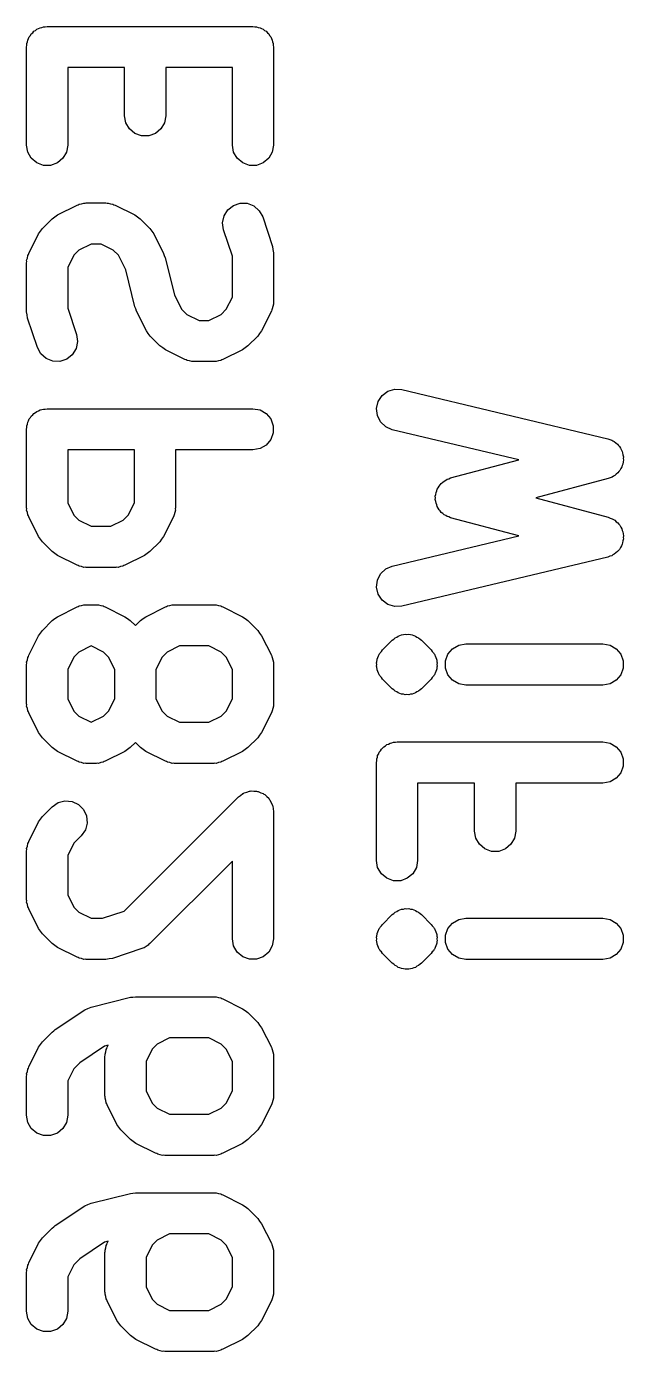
# Model space of a CAD drawing. Extents: x 91.3 to 189.8, y -113.5 to -60.4.
# Drawn here: x 98.69 to 101.59, y -92.26 to -85.82 of the extents above; entities that cross this region are included whole.
import ezdxf

# ---------------------------------------------------------------- set-up
doc = ezdxf.new("R2010")
doc.units = 0
doc.header["$MEASUREMENT"] = 0
doc.layers.add('BLACK', color=7, linetype='CONTINUOUS')

msp = doc.modelspace()

# ---------------------------------------------------------------- linework, layer by layer
at = {"layer": 'Black'}
for p, q in [((98.6984, -85.8906), (98.7028, -85.883)), ((98.7028, -85.883), (98.7058, -85.8748)), ((98.7058, -85.8748), (98.7114, -85.8681)), ((98.7114, -85.8681), (98.7158, -85.8605)), ((98.7158, -85.8605), (98.7225, -85.8549)), ((98.7225, -85.8549), (98.7281, -85.8482)), ((98.7281, -85.8482), (98.7357, -85.8438)), ((98.7357, -85.8438), (98.7424, -85.8382)), ((98.7424, -85.8382), (98.7506, -85.8352)), ((98.7506, -85.8352), (98.7582, -85.8308)), ((98.7582, -85.8308), (98.7668, -85.8293)), ((98.7668, -85.8293), (98.775, -85.8263)), ((98.775, -85.8263), (98.7838, -85.8263)), ((98.7838, -85.8263), (98.7924, -85.8248)), ((98.7924, -85.8248), (99.7924, -85.8248)), ((99.7924, -85.8248), (99.801, -85.8263)), ((99.801, -85.8263), (99.8097, -85.8263)), ((99.8097, -85.8263), (99.818, -85.8293)), ((99.818, -85.8293), (99.8266, -85.8308)), ((99.8266, -85.8308), (99.8342, -85.8352)), ((99.8342, -85.8352), (99.8424, -85.8382)), ((99.8424, -85.8382), (99.8491, -85.8438)), ((99.8491, -85.8438), (99.8567, -85.8482)), ((99.8567, -85.8482), (99.8623, -85.8549)), ((99.8623, -85.8549), (99.869, -85.8605)), ((99.869, -85.8605), (99.8734, -85.8681)), ((99.8734, -85.8681), (99.879, -85.8748)), ((99.879, -85.8748), (99.882, -85.883)), ((99.882, -85.883), (99.8863, -85.8906)), ((98.6924, -85.9248), (98.6939, -85.9161)), ((98.6924, -86.401), (98.6924, -85.9248)), ((98.6939, -85.9074), (98.6969, -85.8992)), ((98.6939, -85.9161), (98.6939, -85.9074)), ((98.6969, -85.8992), (98.6984, -85.8906)), ((99.8863, -85.8906), (99.8879, -85.8992)), ((99.8879, -85.8992), (99.8909, -85.9074)), ((99.8909, -85.9074), (99.8909, -85.9161)), ((99.8909, -85.9161), (99.8924, -85.9248)), ((99.8924, -85.9248), (99.8924, -86.401)), ((99.1686, -86.0248), (98.8924, -86.0248)), ((98.8924, -86.0248), (98.8924, -86.401)), ((99.1686, -86.2581), (99.1686, -86.0248)), ((99.6924, -86.0248), (99.3686, -86.0248)), ((99.3686, -86.0248), (99.3686, -86.2581)), ((99.6924, -86.401), (99.6924, -86.0248)), ((99.1746, -86.2923), (99.1686, -86.2581)), ((99.3686, -86.2581), (99.3625, -86.2923)), ((99.192, -86.3224), (99.1746, -86.2923)), ((99.2186, -86.3447), (99.192, -86.3224)), ((99.3452, -86.3224), (99.3186, -86.3447)), ((99.3625, -86.2923), (99.3452, -86.3224)), ((99.2512, -86.3566), (99.2186, -86.3447)), ((99.2859, -86.3566), (99.2512, -86.3566)), ((99.3186, -86.3447), (99.2859, -86.3566)), ((98.6984, -86.4352), (98.6924, -86.401)), ((98.7158, -86.4652), (98.6984, -86.4352)), ((98.8863, -86.4352), (98.869, -86.4652)), ((98.8924, -86.401), (98.8863, -86.4352)), ((99.6984, -86.4352), (99.6924, -86.401)), ((99.7158, -86.4652), (99.6984, -86.4352)), ((99.8863, -86.4352), (99.869, -86.4652)), ((99.8924, -86.401), (99.8863, -86.4352)), ((98.7424, -86.4876), (98.7158, -86.4652)), ((98.775, -86.4994), (98.7424, -86.4876)), ((98.8097, -86.4994), (98.775, -86.4994)), ((98.8424, -86.4876), (98.8097, -86.4994)), ((98.869, -86.4652), (98.8424, -86.4876)), ((99.7424, -86.4876), (99.7158, -86.4652)), ((99.775, -86.4994), (99.7424, -86.4876)), ((99.8097, -86.4994), (99.775, -86.4994)), ((99.8424, -86.4876), (99.8097, -86.4994)), ((99.869, -86.4652), (99.8424, -86.4876)), ((98.8429, -86.7401), (98.9381, -86.6925)), ((98.9381, -86.6925), (98.9437, -86.6908)), ((98.9437, -86.6908), (98.9487, -86.6879)), ((98.9487, -86.6879), (98.9602, -86.6859)), ((98.9602, -86.6859), (98.9714, -86.6826)), ((98.9714, -86.6826), (98.9772, -86.6829)), ((98.9772, -86.6829), (98.9829, -86.6819)), ((98.9829, -86.6819), (99.0781, -86.6819)), ((99.0781, -86.6819), (99.0838, -86.6829)), ((99.0838, -86.6829), (99.0895, -86.6826)), ((99.0895, -86.6826), (99.1008, -86.6859)), ((99.1008, -86.6859), (99.1123, -86.6879)), ((99.1123, -86.6879), (99.1173, -86.6908)), ((99.1173, -86.6908), (99.1228, -86.6925)), ((99.1228, -86.6925), (99.2181, -86.7401)), ((99.6518, -86.7451), (99.6699, -86.7156)), ((99.6699, -86.7156), (99.6971, -86.694)), ((99.6971, -86.694), (99.7301, -86.683)), ((99.7301, -86.683), (99.7648, -86.6839)), ((99.7648, -86.6839), (99.7971, -86.6967)), ((99.7971, -86.6967), (99.8231, -86.7197)), ((99.8231, -86.7197), (99.8396, -86.7503)), ((98.7693, -86.8064), (98.8169, -86.7588)), ((98.8169, -86.7588), (98.83, -86.7496)), ((98.83, -86.7496), (98.8429, -86.7401)), ((99.2181, -86.7401), (99.2309, -86.7496)), ((99.2309, -86.7496), (99.244, -86.7588)), ((99.244, -86.7588), (99.2917, -86.8064)), ((99.6448, -86.7792), (99.6518, -86.7451)), ((99.6499, -86.8135), (99.6448, -86.7792)), ((99.8396, -86.7503), (99.8872, -86.8931)), ((98.7029, -86.9277), (98.7506, -86.8324)), ((98.7506, -86.8324), (98.7601, -86.8196)), ((98.7601, -86.8196), (98.7693, -86.8064)), ((99.2917, -86.8064), (99.3008, -86.8195)), ((99.3008, -86.8195), (99.3104, -86.8324)), ((99.3104, -86.8324), (99.358, -86.9277)), ((99.6924, -86.941), (99.6499, -86.8135)), ((98.9469, -86.9117), (98.9222, -86.9364)), ((99.0065, -86.8819), (98.9469, -86.9117)), ((99.0545, -86.8819), (99.0065, -86.8819)), ((99.1141, -86.9117), (99.0545, -86.8819)), ((99.1388, -86.9364), (99.1141, -86.9117)), ((99.8872, -86.8931), (99.8896, -86.909)), ((99.8896, -86.909), (99.8924, -86.9248)), ((98.6924, -86.9724), (98.6934, -86.9667)), ((98.6924, -87.2105), (98.6924, -86.9724)), ((98.693, -86.9609), (98.6964, -86.9497)), ((98.6934, -86.9667), (98.693, -86.9609)), ((98.6964, -86.9497), (98.6984, -86.9382)), ((98.6984, -86.9382), (98.7013, -86.9332)), ((98.7013, -86.9332), (98.7029, -86.9277)), ((98.9222, -86.9364), (98.8924, -86.996)), ((99.1742, -87.0073), (99.1388, -86.9364)), ((99.358, -86.9277), (99.3611, -86.9381)), ((99.3611, -86.9381), (99.3656, -86.9481)), ((99.3656, -86.9481), (99.4105, -87.128)), ((99.6924, -87.1393), (99.6924, -86.941)), ((99.8924, -86.9248), (99.8924, -87.1629)), ((98.8924, -86.996), (98.8924, -87.1942)), ((99.2192, -87.1871), (99.1742, -87.0073)), ((99.4105, -87.128), (99.446, -87.1989)), ((99.6626, -87.1989), (99.6924, -87.1393)), ((99.8924, -87.1629), (99.8914, -87.1685)), ((99.8914, -87.1685), (99.8917, -87.1743)), ((98.6952, -87.2262), (98.6924, -87.2105)), ((98.6975, -87.2421), (98.6952, -87.2262)), ((98.8924, -87.1942), (98.9349, -87.3217)), ((99.2236, -87.1971), (99.2192, -87.1871)), ((99.2267, -87.2076), (99.2236, -87.1971)), ((99.2744, -87.3028), (99.2267, -87.2076)), ((99.446, -87.1989), (99.4707, -87.2235)), ((99.4707, -87.2235), (99.5303, -87.2533)), ((99.5783, -87.2533), (99.6379, -87.2235)), ((99.6379, -87.2235), (99.6626, -87.1989)), ((99.8818, -87.2076), (99.8342, -87.3028)), ((99.8835, -87.2021), (99.8818, -87.2076)), ((99.8863, -87.1971), (99.8835, -87.2021)), ((99.8884, -87.1855), (99.8863, -87.1971)), ((99.8917, -87.1743), (99.8884, -87.1855)), ((98.7451, -87.385), (98.6975, -87.2421)), ((99.5303, -87.2533), (99.5783, -87.2533)), ((98.94, -87.3561), (98.933, -87.3901)), ((98.9349, -87.3217), (98.94, -87.3561)), ((99.2839, -87.3157), (99.2744, -87.3028)), ((99.2931, -87.3288), (99.2839, -87.3157)), ((99.3407, -87.3764), (99.2931, -87.3288)), ((99.8155, -87.3288), (99.7679, -87.3764)), ((99.8247, -87.3157), (99.8155, -87.3288)), ((99.8342, -87.3028), (99.8247, -87.3157)), ((98.7617, -87.4155), (98.7451, -87.385)), ((98.7877, -87.4385), (98.7617, -87.4155)), ((98.9148, -87.4197), (98.8876, -87.4413)), ((98.933, -87.3901), (98.9148, -87.4197)), ((99.3538, -87.3856), (99.3407, -87.3764)), ((99.3667, -87.3952), (99.3538, -87.3856)), ((99.4619, -87.4428), (99.3667, -87.3952)), ((99.7419, -87.3952), (99.6466, -87.4428)), ((99.7547, -87.3856), (99.7419, -87.3952)), ((99.7679, -87.3764), (99.7547, -87.3856)), ((98.82, -87.4513), (98.7877, -87.4385)), ((98.8547, -87.4523), (98.82, -87.4513)), ((98.8876, -87.4413), (98.8547, -87.4523)), ((99.4675, -87.4444), (99.4619, -87.4428)), ((99.4725, -87.4473), (99.4675, -87.4444)), ((99.484, -87.4493), (99.4725, -87.4473)), ((99.4952, -87.4527), (99.484, -87.4493)), ((99.501, -87.4523), (99.4952, -87.4527)), ((99.5067, -87.4533), (99.501, -87.4523)), ((99.6019, -87.4533), (99.5067, -87.4533)), ((99.6076, -87.4523), (99.6019, -87.4533)), ((99.6133, -87.4527), (99.6076, -87.4523)), ((99.6246, -87.4493), (99.6133, -87.4527)), ((99.6361, -87.4473), (99.6246, -87.4493)), ((99.6411, -87.4444), (99.6361, -87.4473)), ((99.6466, -87.4428), (99.6411, -87.4444)), ((100.401, -87.647), (100.42, -87.618)), ((100.42, -87.618), (100.448, -87.5973)), ((100.448, -87.5973), (100.481, -87.5873)), ((100.481, -87.5873), (100.516, -87.5894)), ((100.516, -87.5894), (101.516, -87.8275)), ((98.7582, -87.6879), (98.7668, -87.6864)), ((98.7668, -87.6864), (98.775, -87.6834)), ((98.775, -87.6834), (98.7838, -87.6834)), ((98.7838, -87.6834), (98.7924, -87.6819)), ((98.7924, -87.6819), (99.7924, -87.6819)), ((99.7924, -87.6819), (99.8266, -87.6879)), ((100.393, -87.6807), (100.401, -87.647)), ((100.397, -87.7152), (100.393, -87.6807)), ((98.6969, -87.7563), (98.6984, -87.7477)), ((98.6984, -87.7477), (98.7028, -87.7401)), ((98.7028, -87.7401), (98.7058, -87.7319)), ((98.7058, -87.7319), (98.7114, -87.7252)), ((98.7114, -87.7252), (98.7158, -87.7176)), ((98.7158, -87.7176), (98.7225, -87.712)), ((98.7225, -87.712), (98.7281, -87.7053)), ((98.7281, -87.7053), (98.7357, -87.7009)), ((98.7357, -87.7009), (98.7424, -87.6953)), ((98.7424, -87.6953), (98.7506, -87.6923)), ((98.7506, -87.6923), (98.7582, -87.6879)), ((99.8266, -87.6879), (99.8567, -87.7053)), ((99.8567, -87.7053), (99.879, -87.7319)), ((99.879, -87.7319), (99.8909, -87.7645)), ((100.412, -87.7463), (100.397, -87.7152)), ((100.437, -87.7702), (100.412, -87.7463)), ((98.6924, -87.7819), (98.6939, -87.7733)), ((98.6924, -88.1629), (98.6924, -87.7819)), ((98.6939, -87.7645), (98.6969, -87.7563)), ((98.6939, -87.7733), (98.6939, -87.7645)), ((99.8909, -87.7993), (99.879, -87.8319)), ((99.8909, -87.7645), (99.8909, -87.7993)), ((100.469, -87.7839), (100.437, -87.7702)), ((101.084, -87.9303), (100.469, -87.7839)), ((99.8266, -87.8759), (99.7924, -87.8819)), ((99.8567, -87.8585), (99.8266, -87.8759)), ((99.879, -87.8319), (99.8567, -87.8585)), ((101.516, -87.8275), (101.525, -87.8315)), ((101.525, -87.8315), (101.535, -87.8342)), ((101.535, -87.8342), (101.541, -87.8384)), ((101.541, -87.8384), (101.547, -87.8413)), ((101.547, -87.8413), (101.555, -87.8483)), ((101.555, -87.8483), (101.563, -87.8541)), ((101.563, -87.8541), (101.567, -87.8601)), ((101.567, -87.8601), (101.573, -87.8651)), ((101.573, -87.8651), (101.577, -87.8742)), ((101.577, -87.8742), (101.583, -87.8826)), ((98.8924, -87.8819), (98.8924, -88.1393)), ((99.2162, -87.8819), (98.8924, -87.8819)), ((99.2162, -88.1393), (99.2162, -87.8819)), ((99.7924, -87.8819), (99.4162, -87.8819)), ((99.4162, -87.8819), (99.4162, -88.1629)), ((100.752, -88.0186), (101.084, -87.9303)), ((101.583, -87.8826), (101.585, -87.8897)), ((101.585, -87.8897), (101.588, -87.8962)), ((101.588, -87.8962), (101.589, -87.9063)), ((101.589, -87.9063), (101.592, -87.9162)), ((101.59, -87.9406), (101.589, -87.9508)), ((101.592, -87.9307), (101.59, -87.9406)), ((101.592, -87.9162), (101.591, -87.9234)), ((101.591, -87.9234), (101.592, -87.9307)), ((101.55, -88.0067), (101.543, -88.0098)), ((101.557, -87.9995), (101.55, -88.0067)), ((101.565, -87.9935), (101.557, -87.9995)), ((101.569, -87.9874), (101.565, -87.9935)), ((101.574, -87.9822), (101.569, -87.9874)), ((101.579, -87.973), (101.574, -87.9822)), ((101.584, -87.9645), (101.579, -87.973)), ((101.586, -87.9574), (101.584, -87.9645)), ((101.589, -87.9508), (101.586, -87.9574)), ((100.685, -88.0814), (100.687, -88.0731)), ((100.687, -88.0731), (100.692, -88.0658)), ((100.692, -88.0658), (100.696, -88.0578)), ((100.696, -88.0578), (100.702, -88.0517)), ((100.702, -88.0517), (100.707, -88.0446)), ((100.707, -88.0446), (100.715, -88.0395)), ((100.715, -88.0395), (100.721, -88.0333)), ((100.721, -88.0333), (100.729, -88.0296)), ((100.729, -88.0296), (100.736, -88.0247)), ((100.736, -88.0247), (100.744, -88.0224)), ((100.744, -88.0224), (100.752, -88.0186)), ((101.518, -88.0214), (101.166, -88.1152)), ((101.527, -88.0171), (101.518, -88.0214)), ((101.537, -88.0142), (101.527, -88.0171)), ((101.543, -88.0098), (101.537, -88.0142)), ((100.678, -88.1066), (100.681, -88.0981)), ((100.679, -88.1152), (100.678, -88.1066)), ((100.678, -88.1238), (100.679, -88.1152)), ((100.681, -88.1324), (100.678, -88.1238)), ((100.681, -88.0981), (100.682, -88.0892)), ((100.682, -88.1412), (100.681, -88.1324)), ((100.682, -88.0892), (100.685, -88.0814)), ((101.166, -88.1152), (101.518, -88.2091)), ((98.6934, -88.1685), (98.6924, -88.1629)), ((98.693, -88.1743), (98.6934, -88.1685)), ((98.6964, -88.1855), (98.693, -88.1743)), ((98.6984, -88.1971), (98.6964, -88.1855)), ((98.7013, -88.2021), (98.6984, -88.1971)), ((98.8924, -88.1393), (98.9222, -88.1989)), ((98.9222, -88.1989), (98.9469, -88.2235)), ((99.1617, -88.2235), (99.1864, -88.1989)), ((99.1864, -88.1989), (99.2162, -88.1393)), ((99.4102, -88.1971), (99.4073, -88.2021)), ((99.4122, -88.1855), (99.4102, -88.1971)), ((99.4155, -88.1743), (99.4122, -88.1855)), ((99.4162, -88.1629), (99.4152, -88.1685)), ((99.4152, -88.1685), (99.4155, -88.1743)), ((100.685, -88.1491), (100.682, -88.1412)), ((100.687, -88.1574), (100.685, -88.1491)), ((100.692, -88.1647), (100.687, -88.1574)), ((100.696, -88.1727), (100.692, -88.1647)), ((100.702, -88.1788), (100.696, -88.1727)), ((100.707, -88.1859), (100.702, -88.1788)), ((100.715, -88.191), (100.707, -88.1859)), ((100.721, -88.1972), (100.715, -88.191)), ((100.729, -88.2009), (100.721, -88.1972)), ((100.736, -88.2058), (100.729, -88.2009)), ((98.7029, -88.2076), (98.7013, -88.2021)), ((98.7506, -88.3028), (98.7029, -88.2076)), ((98.9469, -88.2235), (99.0065, -88.2533)), ((99.0065, -88.2533), (99.1021, -88.2533)), ((99.1021, -88.2533), (99.1617, -88.2235)), ((99.4056, -88.2076), (99.358, -88.3028)), ((99.4073, -88.2021), (99.4056, -88.2076)), ((100.744, -88.2081), (100.736, -88.2058)), ((100.752, -88.2119), (100.744, -88.2081)), ((101.084, -88.3002), (100.752, -88.2119)), ((101.518, -88.2091), (101.527, -88.2134)), ((101.527, -88.2134), (101.537, -88.2163)), ((101.537, -88.2163), (101.543, -88.2207)), ((101.543, -88.2207), (101.55, -88.2237)), ((101.55, -88.2237), (101.557, -88.2309)), ((101.557, -88.2309), (101.565, -88.237)), ((101.565, -88.237), (101.569, -88.2431)), ((101.569, -88.2431), (101.574, -88.2483)), ((101.574, -88.2483), (101.579, -88.2575)), ((101.579, -88.2575), (101.584, -88.266)), ((101.584, -88.266), (101.586, -88.2731)), ((98.7601, -88.3157), (98.7506, -88.3028)), ((98.7693, -88.3288), (98.7601, -88.3157)), ((98.8169, -88.3764), (98.7693, -88.3288)), ((99.3393, -88.3288), (99.2917, -88.3764)), ((99.3485, -88.3157), (99.3393, -88.3288)), ((99.358, -88.3028), (99.3485, -88.3157)), ((100.469, -88.4465), (101.084, -88.3002)), ((101.586, -88.2731), (101.589, -88.2797)), ((101.589, -88.3242), (101.588, -88.3343)), ((101.589, -88.2797), (101.59, -88.2899)), ((101.592, -88.3143), (101.589, -88.3242)), ((101.59, -88.2899), (101.592, -88.2998)), ((101.592, -88.2998), (101.591, -88.307)), ((101.591, -88.307), (101.592, -88.3143)), ((98.83, -88.3856), (98.8169, -88.3764)), ((98.8429, -88.3952), (98.83, -88.3856)), ((99.2785, -88.3856), (99.2657, -88.3952)), ((99.2917, -88.3764), (99.2785, -88.3856)), ((101.541, -88.3921), (101.535, -88.3963)), ((101.547, -88.3892), (101.541, -88.3921)), ((101.555, -88.3822), (101.547, -88.3892)), ((101.563, -88.3763), (101.555, -88.3822)), ((101.567, -88.3704), (101.563, -88.3763)), ((101.573, -88.3653), (101.567, -88.3704)), ((101.577, -88.3562), (101.573, -88.3653)), ((101.583, -88.3479), (101.577, -88.3562)), ((101.585, -88.3408), (101.583, -88.3479)), ((101.588, -88.3343), (101.585, -88.3408)), ((98.9381, -88.4428), (98.8429, -88.3952)), ((98.9437, -88.4444), (98.9381, -88.4428)), ((98.9487, -88.4473), (98.9437, -88.4444)), ((98.9602, -88.4493), (98.9487, -88.4473)), ((98.9714, -88.4527), (98.9602, -88.4493)), ((98.9772, -88.4523), (98.9714, -88.4527)), ((98.9829, -88.4533), (98.9772, -88.4523)), ((99.1257, -88.4533), (98.9829, -88.4533)), ((99.1314, -88.4523), (99.1257, -88.4533)), ((99.1371, -88.4527), (99.1314, -88.4523)), ((99.1484, -88.4493), (99.1371, -88.4527)), ((99.1599, -88.4473), (99.1484, -88.4493)), ((99.1649, -88.4444), (99.1599, -88.4473)), ((99.1704, -88.4428), (99.1649, -88.4444)), ((99.2657, -88.3952), (99.1704, -88.4428)), ((100.437, -88.4603), (100.469, -88.4465)), ((101.516, -88.403), (100.516, -88.6411)), ((101.525, -88.3989), (101.516, -88.403)), ((101.535, -88.3963), (101.525, -88.3989)), ((100.393, -88.5497), (100.397, -88.5152)), ((100.397, -88.5152), (100.412, -88.4842)), ((100.412, -88.4842), (100.437, -88.4603)), ((100.401, -88.5835), (100.393, -88.5497)), ((100.42, -88.6125), (100.401, -88.5835)), ((98.8429, -88.6925), (98.9381, -88.6448)), ((98.9381, -88.6448), (98.9437, -88.6432)), ((98.9437, -88.6432), (98.9487, -88.6403)), ((98.9487, -88.6403), (98.9602, -88.6383)), ((98.9602, -88.6383), (98.9714, -88.6349)), ((98.9714, -88.6349), (98.9772, -88.6353)), ((98.9772, -88.6353), (98.9829, -88.6343)), ((98.9829, -88.6343), (99.0305, -88.6343)), ((99.0305, -88.6343), (99.0362, -88.6353)), ((99.0362, -88.6353), (99.0419, -88.6349)), ((99.0419, -88.6349), (99.0531, -88.6383)), ((99.0531, -88.6383), (99.0647, -88.6403)), ((99.0647, -88.6403), (99.0697, -88.6432)), ((99.0697, -88.6432), (99.0752, -88.6448)), ((99.0752, -88.6448), (99.1704, -88.6925)), ((99.2715, -88.6925), (99.3667, -88.6448)), ((99.3667, -88.6448), (99.3722, -88.6432)), ((99.3722, -88.6432), (99.3772, -88.6403)), ((99.3772, -88.6403), (99.3888, -88.6383)), ((99.3888, -88.6383), (99.4, -88.6349)), ((99.4, -88.6349), (99.4057, -88.6353)), ((99.4057, -88.6353), (99.4114, -88.6343)), ((99.4114, -88.6343), (99.6019, -88.6343)), ((99.6019, -88.6343), (99.6076, -88.6353)), ((99.6076, -88.6353), (99.6133, -88.6349)), ((99.6133, -88.6349), (99.6246, -88.6383)), ((99.6246, -88.6383), (99.6361, -88.6403)), ((99.6361, -88.6403), (99.6411, -88.6432)), ((99.6411, -88.6432), (99.6466, -88.6448)), ((99.6466, -88.6448), (99.7419, -88.6925)), ((100.448, -88.6332), (100.42, -88.6125)), ((100.481, -88.6431), (100.448, -88.6332)), ((100.516, -88.6411), (100.481, -88.6431)), ((98.7693, -88.7588), (98.8169, -88.7112)), ((98.8169, -88.7112), (98.83, -88.702)), ((98.83, -88.702), (98.8429, -88.6925)), ((99.1704, -88.6925), (99.1833, -88.702)), ((99.1833, -88.702), (99.1964, -88.7112)), ((99.1964, -88.7112), (99.221, -88.7357)), ((99.221, -88.7357), (99.2455, -88.7112)), ((99.2455, -88.7112), (99.2586, -88.702)), ((99.2586, -88.702), (99.2715, -88.6925)), ((99.7419, -88.6925), (99.7547, -88.702)), ((99.7547, -88.702), (99.7679, -88.7112)), ((99.7679, -88.7112), (99.8155, -88.7588)), ((98.7506, -88.7848), (98.7601, -88.772)), ((98.7601, -88.772), (98.7693, -88.7588)), ((99.8155, -88.7588), (99.8247, -88.7719)), ((99.8247, -88.7719), (99.8342, -88.7848)), ((100.506, -88.7843), (100.514, -88.7805)), ((100.514, -88.7805), (100.523, -88.7798)), ((100.523, -88.7798), (100.531, -88.7775)), ((100.531, -88.7775), (100.54, -88.7783)), ((100.54, -88.7783), (100.549, -88.7775)), ((100.549, -88.7775), (100.557, -88.7798)), ((100.557, -88.7798), (100.566, -88.7805)), ((100.566, -88.7805), (100.574, -88.7842)), ((98.7029, -88.88), (98.7506, -88.7848)), ((99.0065, -88.8343), (98.9469, -88.8641)), ((99.0069, -88.8343), (99.0065, -88.8343)), ((99.0665, -88.8641), (99.0069, -88.8343)), ((99.435, -88.8343), (99.3754, -88.8641)), ((99.5783, -88.8343), (99.435, -88.8343)), ((99.6379, -88.8641), (99.5783, -88.8343)), ((99.8342, -88.7848), (99.8818, -88.88)), ((100.422, -88.8541), (100.469, -88.8064)), ((100.469, -88.8064), (100.476, -88.8014)), ((100.476, -88.8014), (100.483, -88.7952)), ((100.483, -88.7952), (100.491, -88.7915)), ((100.491, -88.7915), (100.498, -88.7865)), ((100.498, -88.7865), (100.506, -88.7843)), ((100.574, -88.7842), (100.582, -88.7865)), ((100.582, -88.7865), (100.589, -88.7915)), ((100.589, -88.7915), (100.597, -88.7952)), ((100.597, -88.7952), (100.604, -88.8014)), ((100.604, -88.8014), (100.611, -88.8064)), ((100.611, -88.8064), (100.658, -88.8541)), ((100.761, -88.8482), (100.792, -88.8308)), ((100.792, -88.8308), (100.826, -88.8248)), ((100.826, -88.8248), (101.492, -88.8248)), ((101.492, -88.8248), (101.527, -88.8308)), ((101.527, -88.8308), (101.557, -88.8482)), ((98.693, -88.9133), (98.6964, -88.9021)), ((98.6964, -88.9021), (98.6984, -88.8906)), ((98.6984, -88.8906), (98.7013, -88.8856)), ((98.7013, -88.8856), (98.7029, -88.88)), ((98.9222, -88.8888), (98.8924, -88.9484)), ((98.9469, -88.8641), (98.9222, -88.8888)), ((99.0911, -88.8888), (99.0665, -88.8641)), ((99.121, -88.9484), (99.0911, -88.8888)), ((99.3508, -88.8888), (99.321, -88.9484)), ((99.3754, -88.8641), (99.3508, -88.8888)), ((99.6626, -88.8888), (99.6379, -88.8641)), ((99.6924, -88.9484), (99.6626, -88.8888)), ((99.8818, -88.88), (99.8835, -88.8856)), ((99.8835, -88.8856), (99.8863, -88.8906)), ((99.8863, -88.8906), (99.8884, -88.9021)), ((99.8884, -88.9021), (99.8917, -88.9133)), ((100.394, -88.9074), (100.395, -88.9033)), ((100.394, -88.9118), (100.394, -88.9074)), ((100.395, -88.9033), (100.396, -88.8989)), ((100.396, -88.8989), (100.399, -88.8909)), ((100.399, -88.8909), (100.402, -88.8825)), ((100.402, -88.8825), (100.404, -88.8789)), ((100.404, -88.8789), (100.406, -88.8748)), ((100.406, -88.8748), (100.409, -88.8714)), ((100.409, -88.8714), (100.41, -88.8674)), ((100.41, -88.8674), (100.417, -88.8612)), ((100.417, -88.8612), (100.422, -88.8541)), ((100.658, -88.8541), (100.663, -88.8612)), ((100.663, -88.8612), (100.67, -88.8674)), ((100.67, -88.8674), (100.671, -88.8714)), ((100.671, -88.8714), (100.674, -88.8748)), ((100.674, -88.8748), (100.676, -88.8789)), ((100.676, -88.8789), (100.678, -88.8825)), ((100.678, -88.8825), (100.681, -88.8909)), ((100.681, -88.8909), (100.684, -88.8989)), ((100.684, -88.8989), (100.685, -88.9033)), ((100.685, -88.9033), (100.686, -88.9074)), ((100.686, -88.9074), (100.686, -88.9118)), ((100.727, -88.9074), (100.739, -88.8748)), ((100.727, -88.9421), (100.727, -88.9074)), ((100.739, -88.8748), (100.761, -88.8482)), ((101.557, -88.8482), (101.579, -88.8748)), ((101.579, -88.8748), (101.591, -88.9074)), ((101.591, -88.9074), (101.591, -88.9421)), ((98.6924, -88.9248), (98.6934, -88.9191)), ((98.6924, -89.1152), (98.6924, -88.9248)), ((98.6934, -88.9191), (98.693, -88.9133)), ((98.8924, -88.9484), (98.8924, -89.0916)), ((99.121, -89.0916), (99.121, -88.9484)), ((99.321, -88.9484), (99.321, -89.0916)), ((99.6924, -89.0916), (99.6924, -88.9484)), ((99.8917, -88.9133), (99.8914, -88.9191)), ((99.8914, -88.9191), (99.8924, -88.9248)), ((99.8924, -88.9248), (99.8924, -89.1152)), ((100.393, -88.916), (100.394, -88.9118)), ((100.394, -88.9248), (100.393, -88.916)), ((100.393, -88.9335), (100.394, -88.9248)), ((100.394, -88.9377), (100.393, -88.9335)), ((100.394, -88.9421), (100.394, -88.9377)), ((100.395, -88.9463), (100.394, -88.9421)), ((100.396, -88.9506), (100.395, -88.9463)), ((100.399, -88.9586), (100.396, -88.9506)), ((100.402, -88.967), (100.399, -88.9586)), ((100.404, -88.9706), (100.402, -88.967)), ((100.406, -88.9748), (100.404, -88.9706)), ((100.676, -88.9706), (100.674, -88.9748)), ((100.678, -88.967), (100.676, -88.9706)), ((100.681, -88.9586), (100.678, -88.967)), ((100.684, -88.9506), (100.681, -88.9586)), ((100.685, -88.9463), (100.684, -88.9506)), ((100.686, -88.9421), (100.685, -88.9463)), ((100.686, -88.9118), (100.687, -88.916)), ((100.687, -88.916), (100.686, -88.9248)), ((100.686, -88.9248), (100.687, -88.9335)), ((100.687, -88.9335), (100.686, -88.9377)), ((100.686, -88.9377), (100.686, -88.9421)), ((100.739, -88.9748), (100.727, -88.9421)), ((101.591, -88.9421), (101.579, -88.9748)), ((100.409, -88.9781), (100.406, -88.9748)), ((100.41, -88.9821), (100.409, -88.9781)), ((100.417, -88.9883), (100.41, -88.9821)), ((100.422, -88.9955), (100.417, -88.9883)), ((100.469, -89.0431), (100.422, -88.9955)), ((100.658, -88.9955), (100.611, -89.0431)), ((100.663, -88.9883), (100.658, -88.9955)), ((100.67, -88.9821), (100.663, -88.9883)), ((100.671, -88.9781), (100.67, -88.9821)), ((100.674, -88.9748), (100.671, -88.9781)), ((100.761, -89.0014), (100.739, -88.9748)), ((100.792, -89.0187), (100.761, -89.0014)), ((100.826, -89.0248), (100.792, -89.0187)), ((101.492, -89.0248), (100.826, -89.0248)), ((101.527, -89.0187), (101.492, -89.0248)), ((101.557, -89.0014), (101.527, -89.0187)), ((101.579, -88.9748), (101.557, -89.0014)), ((98.8924, -89.0916), (98.9222, -89.1512)), ((99.0911, -89.1512), (99.121, -89.0916)), ((99.321, -89.0916), (99.3508, -89.1512)), ((99.6626, -89.1512), (99.6924, -89.0916)), ((100.476, -89.0481), (100.469, -89.0431)), ((100.483, -89.0543), (100.476, -89.0481)), ((100.491, -89.058), (100.483, -89.0543)), ((100.498, -89.063), (100.491, -89.058)), ((100.506, -89.0653), (100.498, -89.063)), ((100.514, -89.069), (100.506, -89.0653)), ((100.523, -89.0697), (100.514, -89.069)), ((100.531, -89.072), (100.523, -89.0697)), ((100.54, -89.0712), (100.531, -89.072)), ((100.549, -89.072), (100.54, -89.0712)), ((100.557, -89.0697), (100.549, -89.072)), ((100.566, -89.069), (100.557, -89.0697)), ((100.574, -89.0653), (100.566, -89.069)), ((100.582, -89.063), (100.574, -89.0653)), ((100.589, -89.058), (100.582, -89.063)), ((100.597, -89.0543), (100.589, -89.058)), ((100.604, -89.0481), (100.597, -89.0543)), ((100.611, -89.0431), (100.604, -89.0481)), ((98.6934, -89.1209), (98.6924, -89.1152)), ((98.693, -89.1267), (98.6934, -89.1209)), ((98.6964, -89.1379), (98.693, -89.1267)), ((98.6984, -89.1494), (98.6964, -89.1379)), ((98.7013, -89.1544), (98.6984, -89.1494)), ((98.7029, -89.16), (98.7013, -89.1544)), ((98.7506, -89.2552), (98.7029, -89.16)), ((98.9222, -89.1512), (98.9469, -89.1759)), ((99.0665, -89.1759), (99.0911, -89.1512)), ((99.3508, -89.1512), (99.3754, -89.1759)), ((99.6379, -89.1759), (99.6626, -89.1512)), ((99.8818, -89.16), (99.8342, -89.2552)), ((99.8835, -89.1544), (99.8818, -89.16)), ((99.8863, -89.1494), (99.8835, -89.1544)), ((99.8884, -89.1379), (99.8863, -89.1494)), ((99.8917, -89.1267), (99.8884, -89.1379)), ((99.8924, -89.1152), (99.8914, -89.1209)), ((99.8914, -89.1209), (99.8917, -89.1267)), ((98.9469, -89.1759), (99.0065, -89.2057)), ((99.0065, -89.2057), (99.0069, -89.2057)), ((99.0069, -89.2057), (99.0665, -89.1759)), ((99.3754, -89.1759), (99.435, -89.2057)), ((99.435, -89.2057), (99.5783, -89.2057)), ((99.5783, -89.2057), (99.6379, -89.1759)), ((98.7601, -89.268), (98.7506, -89.2552)), ((98.7693, -89.2812), (98.7601, -89.268)), ((98.8169, -89.3288), (98.7693, -89.2812)), ((99.8155, -89.2812), (99.7679, -89.3288)), ((99.8247, -89.2681), (99.8155, -89.2812)), ((99.8342, -89.2552), (99.8247, -89.2681)), ((98.83, -89.338), (98.8169, -89.3288)), ((98.8429, -89.3475), (98.83, -89.338)), ((98.9381, -89.3952), (98.8429, -89.3475)), ((99.1704, -89.3475), (99.0752, -89.3952)), ((99.1833, -89.338), (99.1704, -89.3475)), ((99.1964, -89.3288), (99.1833, -89.338)), ((99.221, -89.3043), (99.1964, -89.3288)), ((99.2455, -89.3288), (99.221, -89.3043)), ((99.2586, -89.338), (99.2455, -89.3288)), ((99.2715, -89.3475), (99.2586, -89.338)), ((99.3667, -89.3952), (99.2715, -89.3475)), ((99.7419, -89.3475), (99.6466, -89.3952)), ((99.7547, -89.338), (99.7419, -89.3475)), ((99.7679, -89.3288), (99.7547, -89.338)), ((100.398, -89.3667), (100.403, -89.3592)), ((100.403, -89.3592), (100.406, -89.351)), ((100.406, -89.351), (100.411, -89.3442)), ((100.411, -89.3442), (100.416, -89.3367)), ((100.416, -89.3367), (100.422, -89.331)), ((100.422, -89.331), (100.428, -89.3243)), ((100.428, -89.3243), (100.436, -89.32)), ((100.436, -89.32), (100.442, -89.3143)), ((100.442, -89.3143), (100.451, -89.3114)), ((100.451, -89.3114), (100.458, -89.307)), ((100.458, -89.307), (100.467, -89.3055)), ((100.467, -89.3055), (100.475, -89.3025)), ((100.475, -89.3025), (100.484, -89.3025)), ((100.484, -89.3025), (100.492, -89.301)), ((100.492, -89.301), (101.492, -89.301)), ((101.492, -89.301), (101.527, -89.307)), ((101.527, -89.307), (101.557, -89.3243)), ((101.557, -89.3243), (101.579, -89.351)), ((101.579, -89.351), (101.591, -89.3836)), ((98.9437, -89.3968), (98.9381, -89.3952)), ((98.9487, -89.3997), (98.9437, -89.3968)), ((98.9602, -89.4017), (98.9487, -89.3997)), ((98.9714, -89.4051), (98.9602, -89.4017)), ((98.9772, -89.4047), (98.9714, -89.4051)), ((98.9829, -89.4057), (98.9772, -89.4047)), ((99.0305, -89.4057), (98.9829, -89.4057)), ((99.0362, -89.4047), (99.0305, -89.4057)), ((99.0419, -89.4051), (99.0362, -89.4047)), ((99.0531, -89.4017), (99.0419, -89.4051)), ((99.0647, -89.3997), (99.0531, -89.4017)), ((99.0697, -89.3968), (99.0647, -89.3997)), ((99.0752, -89.3952), (99.0697, -89.3968)), ((99.3722, -89.3968), (99.3667, -89.3952)), ((99.3772, -89.3997), (99.3722, -89.3968)), ((99.3888, -89.4017), (99.3772, -89.3997)), ((99.4, -89.4051), (99.3888, -89.4017)), ((99.4057, -89.4047), (99.4, -89.4051)), ((99.4114, -89.4057), (99.4057, -89.4047)), ((99.6019, -89.4057), (99.4114, -89.4057)), ((99.6076, -89.4047), (99.6019, -89.4057)), ((99.6133, -89.4051), (99.6076, -89.4047)), ((99.6246, -89.4017), (99.6133, -89.4051)), ((99.6361, -89.3997), (99.6246, -89.4017)), ((99.6411, -89.3968), (99.6361, -89.3997)), ((99.6466, -89.3952), (99.6411, -89.3968)), ((100.392, -89.401), (100.394, -89.3923)), ((100.392, -89.8771), (100.392, -89.401)), ((100.394, -89.3836), (100.397, -89.3754)), ((100.394, -89.3923), (100.394, -89.3836)), ((100.397, -89.3754), (100.398, -89.3667)), ((101.591, -89.4183), (101.579, -89.451)), ((101.591, -89.3836), (101.591, -89.4183)), ((101.557, -89.4776), (101.527, -89.4949)), ((101.579, -89.451), (101.557, -89.4776)), ((99.7324, -89.5608), (99.7424, -89.5524)), ((99.7424, -89.5524), (99.7465, -89.5509)), ((99.7465, -89.5509), (99.7501, -89.5484)), ((99.7501, -89.5484), (99.7627, -89.545)), ((99.7627, -89.545), (99.775, -89.5406)), ((99.775, -89.5406), (99.7794, -89.5406)), ((99.7794, -89.5406), (99.7837, -89.5394)), ((99.7837, -89.5394), (99.7967, -89.5406)), ((99.7967, -89.5406), (99.8097, -89.5406)), ((99.8097, -89.5406), (99.8139, -89.5421)), ((99.8139, -89.5421), (99.8183, -89.5425)), ((99.8183, -89.5425), (99.8301, -89.548)), ((99.8301, -89.548), (99.8424, -89.5524)), ((99.8424, -89.5524), (99.8457, -89.5553)), ((100.869, -89.501), (100.592, -89.501)), ((100.592, -89.501), (100.592, -89.8771)), ((100.869, -89.7343), (100.869, -89.501)), ((101.492, -89.501), (101.069, -89.501)), ((101.069, -89.501), (101.069, -89.7343)), ((101.527, -89.4949), (101.492, -89.501)), ((98.7693, -89.6636), (98.8169, -89.616)), ((98.8169, -89.616), (98.8454, -89.596)), ((98.8454, -89.596), (98.8789, -89.587)), ((98.8789, -89.587), (98.9135, -89.5901)), ((98.9135, -89.5901), (98.945, -89.6048)), ((98.945, -89.6048), (98.9695, -89.6293)), ((99.1669, -90.1231), (99.7217, -89.5683)), ((99.7217, -89.5683), (99.7324, -89.5608)), ((99.8457, -89.5553), (99.8497, -89.5571)), ((99.8497, -89.5571), (99.859, -89.5664)), ((99.859, -89.5664), (99.869, -89.5748)), ((99.869, -89.5748), (99.8712, -89.5786)), ((99.8712, -89.5786), (99.8743, -89.5817)), ((99.8743, -89.5817), (99.8798, -89.5935)), ((99.8798, -89.5935), (99.8863, -89.6048)), ((99.8863, -89.6048), (99.8871, -89.6092)), ((99.8871, -89.6092), (99.889, -89.6132)), ((99.889, -89.6132), (99.8901, -89.6262)), ((98.7506, -89.6896), (98.7601, -89.6767)), ((98.7601, -89.6767), (98.7693, -89.6636)), ((98.9695, -89.6293), (98.9842, -89.6608)), ((98.9842, -89.6608), (98.9872, -89.6954)), ((99.8901, -89.6262), (99.8924, -89.639)), ((99.8924, -89.639), (99.8924, -90.2581)), ((98.7029, -89.7848), (98.7506, -89.6896)), ((98.9782, -89.7289), (98.9583, -89.7574)), ((98.9872, -89.6954), (98.9782, -89.7289)), ((100.875, -89.7685), (100.869, -89.7343)), ((101.069, -89.7343), (101.063, -89.7685)), ((98.693, -89.8181), (98.6964, -89.8069)), ((98.6964, -89.8069), (98.6984, -89.7953)), ((98.6984, -89.7953), (98.7013, -89.7903)), ((98.7013, -89.7903), (98.7029, -89.7848)), ((98.9222, -89.7935), (98.8924, -89.8531)), ((98.9583, -89.7574), (98.9222, -89.7935)), ((100.892, -89.7986), (100.875, -89.7685)), ((100.919, -89.8209), (100.892, -89.7986)), ((101.045, -89.7986), (101.019, -89.8209)), ((101.063, -89.7685), (101.045, -89.7986)), ((98.6924, -89.8295), (98.6934, -89.8238)), ((98.6924, -90.0676), (98.6924, -89.8295)), ((98.6934, -89.8238), (98.693, -89.8181)), ((98.8924, -89.8531), (98.8924, -90.044)), ((100.951, -89.8328), (100.919, -89.8209)), ((100.986, -89.8328), (100.951, -89.8328)), ((101.019, -89.8209), (100.986, -89.8328)), ((99.6924, -89.8805), (99.2917, -90.2812)), ((99.6924, -90.2581), (99.6924, -89.8805)), ((100.398, -89.9113), (100.392, -89.8771)), ((100.416, -89.9414), (100.398, -89.9113)), ((100.586, -89.9113), (100.569, -89.9414)), ((100.592, -89.8771), (100.586, -89.9113)), ((100.442, -89.9637), (100.416, -89.9414)), ((100.475, -89.9756), (100.442, -89.9637)), ((100.51, -89.9756), (100.475, -89.9756)), ((100.542, -89.9637), (100.51, -89.9756)), ((100.569, -89.9414), (100.542, -89.9637)), ((98.6934, -90.0733), (98.6924, -90.0676)), ((98.8924, -90.044), (98.9222, -90.1036)), ((98.693, -90.0791), (98.6934, -90.0733)), ((98.6964, -90.0903), (98.693, -90.0791)), ((98.6984, -90.1018), (98.6964, -90.0903)), ((98.7013, -90.1068), (98.6984, -90.1018)), ((98.7029, -90.1123), (98.7013, -90.1068)), ((98.7506, -90.2076), (98.7029, -90.1123)), ((98.9222, -90.1036), (98.9469, -90.1283)), ((98.9469, -90.1283), (99.0065, -90.1581)), ((99.0619, -90.1581), (99.1669, -90.1231)), ((100.476, -90.1347), (100.483, -90.1286)), ((100.483, -90.1286), (100.491, -90.1249)), ((100.491, -90.1249), (100.498, -90.1198)), ((100.498, -90.1198), (100.506, -90.1176)), ((100.506, -90.1176), (100.514, -90.1139)), ((100.514, -90.1139), (100.523, -90.1131)), ((100.523, -90.1131), (100.531, -90.1109)), ((100.531, -90.1109), (100.54, -90.1116)), ((100.54, -90.1116), (100.549, -90.1109)), ((100.549, -90.1109), (100.557, -90.1131)), ((100.557, -90.1131), (100.566, -90.1139)), ((100.566, -90.1139), (100.574, -90.1176)), ((100.574, -90.1176), (100.582, -90.1198)), ((100.582, -90.1198), (100.589, -90.1249)), ((100.589, -90.1249), (100.597, -90.1286)), ((100.597, -90.1286), (100.604, -90.1347)), ((99.0065, -90.1581), (99.0619, -90.1581)), ((100.41, -90.2007), (100.417, -90.1946)), ((100.417, -90.1946), (100.422, -90.1874)), ((100.422, -90.1874), (100.469, -90.1398)), ((100.469, -90.1398), (100.476, -90.1347)), ((100.604, -90.1347), (100.611, -90.1398)), ((100.611, -90.1398), (100.658, -90.1874)), ((100.658, -90.1874), (100.663, -90.1946)), ((100.663, -90.1946), (100.67, -90.2007)), ((100.739, -90.2081), (100.761, -90.1815)), ((100.761, -90.1815), (100.792, -90.1641)), ((100.792, -90.1641), (100.826, -90.1581)), ((100.826, -90.1581), (101.492, -90.1581)), ((101.492, -90.1581), (101.527, -90.1641)), ((101.527, -90.1641), (101.557, -90.1815)), ((101.557, -90.1815), (101.579, -90.2081)), ((98.7601, -90.2204), (98.7506, -90.2076)), ((98.7693, -90.2336), (98.7601, -90.2204)), ((98.8169, -90.2812), (98.7693, -90.2336)), ((99.6984, -90.2923), (99.6924, -90.2581)), ((99.8924, -90.2581), (99.8863, -90.2923)), ((100.393, -90.2494), (100.394, -90.2451)), ((100.394, -90.2581), (100.393, -90.2494)), ((100.393, -90.2668), (100.394, -90.2581)), ((100.394, -90.2407), (100.395, -90.2366)), ((100.394, -90.2451), (100.394, -90.2407)), ((100.395, -90.2366), (100.396, -90.2322)), ((100.396, -90.2322), (100.399, -90.2243)), ((100.399, -90.2243), (100.402, -90.2158)), ((100.402, -90.2158), (100.404, -90.2122)), ((100.404, -90.2122), (100.406, -90.2081)), ((100.406, -90.2081), (100.409, -90.2047)), ((100.409, -90.2047), (100.41, -90.2007)), ((100.67, -90.2007), (100.671, -90.2047)), ((100.671, -90.2047), (100.674, -90.2081)), ((100.674, -90.2081), (100.676, -90.2122)), ((100.676, -90.2122), (100.678, -90.2158)), ((100.678, -90.2158), (100.681, -90.2243)), ((100.681, -90.2243), (100.684, -90.2322)), ((100.684, -90.2322), (100.685, -90.2366)), ((100.685, -90.2366), (100.686, -90.2407)), ((100.686, -90.2407), (100.686, -90.2451)), ((100.686, -90.2451), (100.687, -90.2494)), ((100.687, -90.2494), (100.686, -90.2581)), ((100.686, -90.2581), (100.687, -90.2668)), ((100.727, -90.2407), (100.739, -90.2081)), ((100.727, -90.2755), (100.727, -90.2407)), ((101.579, -90.2081), (101.591, -90.2407)), ((101.591, -90.2407), (101.591, -90.2755)), ((98.83, -90.2904), (98.8169, -90.2812)), ((98.8429, -90.2999), (98.83, -90.2904)), ((98.9381, -90.3475), (98.8429, -90.2999)), ((99.2526, -90.3053), (99.1097, -90.353)), ((99.2576, -90.3026), (99.2526, -90.3053)), ((99.2632, -90.3011), (99.2576, -90.3026)), ((99.2728, -90.2944), (99.2632, -90.3011)), ((99.2831, -90.2888), (99.2728, -90.2944)), ((99.2869, -90.2845), (99.2831, -90.2888)), ((99.2917, -90.2812), (99.2869, -90.2845)), ((99.7158, -90.3224), (99.6984, -90.2923)), ((99.7424, -90.3447), (99.7158, -90.3224)), ((99.869, -90.3224), (99.8424, -90.3447)), ((99.8863, -90.2923), (99.869, -90.3224)), ((100.394, -90.2711), (100.393, -90.2668)), ((100.394, -90.2755), (100.394, -90.2711)), ((100.395, -90.2796), (100.394, -90.2755)), ((100.396, -90.284), (100.395, -90.2796)), ((100.399, -90.2919), (100.396, -90.284)), ((100.402, -90.3004), (100.399, -90.2919)), ((100.404, -90.304), (100.402, -90.3004)), ((100.406, -90.3081), (100.404, -90.304)), ((100.409, -90.3115), (100.406, -90.3081)), ((100.41, -90.3155), (100.409, -90.3115)), ((100.417, -90.3216), (100.41, -90.3155)), ((100.422, -90.3288), (100.417, -90.3216)), ((100.663, -90.3216), (100.658, -90.3288)), ((100.67, -90.3155), (100.663, -90.3216)), ((100.671, -90.3115), (100.67, -90.3155)), ((100.674, -90.3081), (100.671, -90.3115)), ((100.676, -90.304), (100.674, -90.3081)), ((100.678, -90.3004), (100.676, -90.304)), ((100.681, -90.2919), (100.678, -90.3004)), ((100.684, -90.284), (100.681, -90.2919)), ((100.685, -90.2796), (100.684, -90.284)), ((100.686, -90.2755), (100.685, -90.2796)), ((100.687, -90.2668), (100.686, -90.2711)), ((100.686, -90.2711), (100.686, -90.2755)), ((100.739, -90.3081), (100.727, -90.2755)), ((100.761, -90.3347), (100.739, -90.3081)), ((101.579, -90.3081), (101.557, -90.3347)), ((101.591, -90.2755), (101.579, -90.3081)), ((98.9437, -90.3492), (98.9381, -90.3475)), ((98.9487, -90.3521), (98.9437, -90.3492)), ((98.9602, -90.3541), (98.9487, -90.3521)), ((98.9714, -90.3574), (98.9602, -90.3541)), ((98.9772, -90.3571), (98.9714, -90.3574)), ((98.9829, -90.3581), (98.9772, -90.3571)), ((99.0781, -90.3581), (98.9829, -90.3581)), ((99.0939, -90.3553), (99.0781, -90.3581)), ((99.1097, -90.353), (99.0939, -90.3553)), ((99.775, -90.3566), (99.7424, -90.3447)), ((99.8097, -90.3566), (99.775, -90.3566)), ((99.8424, -90.3447), (99.8097, -90.3566)), ((100.469, -90.3764), (100.422, -90.3288)), ((100.476, -90.3814), (100.469, -90.3764)), ((100.483, -90.3876), (100.476, -90.3814)), ((100.491, -90.3913), (100.483, -90.3876)), ((100.597, -90.3876), (100.589, -90.3913)), ((100.604, -90.3814), (100.597, -90.3876)), ((100.611, -90.3764), (100.604, -90.3814)), ((100.658, -90.3288), (100.611, -90.3764)), ((100.792, -90.3521), (100.761, -90.3347)), ((100.826, -90.3581), (100.792, -90.3521)), ((101.492, -90.3581), (100.826, -90.3581)), ((101.527, -90.3521), (101.492, -90.3581)), ((101.557, -90.3347), (101.527, -90.3521)), ((100.498, -90.3963), (100.491, -90.3913)), ((100.506, -90.3986), (100.498, -90.3963)), ((100.514, -90.4023), (100.506, -90.3986)), ((100.523, -90.4031), (100.514, -90.4023)), ((100.531, -90.4053), (100.523, -90.4031)), ((100.54, -90.4046), (100.531, -90.4053)), ((100.549, -90.4053), (100.54, -90.4046)), ((100.557, -90.4031), (100.549, -90.4053)), ((100.566, -90.4023), (100.557, -90.4031)), ((100.574, -90.3986), (100.566, -90.4023)), ((100.582, -90.3963), (100.574, -90.3986)), ((100.589, -90.3913), (100.582, -90.3963)), ((99.0062, -90.5897), (99.1967, -90.542)), ((99.1967, -90.542), (99.2089, -90.5412)), ((99.2089, -90.5412), (99.221, -90.539)), ((99.221, -90.539), (99.6019, -90.539)), ((99.6019, -90.539), (99.6076, -90.54)), ((99.6076, -90.54), (99.6133, -90.5397)), ((99.6133, -90.5397), (99.6246, -90.543)), ((99.6246, -90.543), (99.6361, -90.5451)), ((99.6361, -90.5451), (99.6411, -90.548)), ((99.6411, -90.548), (99.6466, -90.5496)), ((99.6466, -90.5496), (99.7419, -90.5972)), ((98.8321, -90.6987), (98.975, -90.6035)), ((98.975, -90.6035), (98.9907, -90.5966)), ((98.9907, -90.5966), (99.0062, -90.5897)), ((99.7419, -90.5972), (99.7547, -90.6068)), ((99.7547, -90.6068), (99.7679, -90.616)), ((99.7679, -90.616), (99.8155, -90.6636)), ((98.7693, -90.7588), (98.8169, -90.7112)), ((98.8169, -90.7112), (98.825, -90.7055)), ((98.825, -90.7055), (98.8321, -90.6987)), ((99.8155, -90.6636), (99.8247, -90.6767)), ((99.8247, -90.6767), (99.8342, -90.6896)), ((99.8342, -90.6896), (99.8818, -90.7848)), ((98.7506, -90.7848), (98.7601, -90.772)), ((98.7601, -90.772), (98.7693, -90.7588)), ((99.0887, -90.7752), (99.0715, -90.7795)), ((99.0839, -90.7848), (99.0887, -90.7752)), ((99.3278, -90.7689), (99.3031, -90.7935)), ((99.3874, -90.739), (99.3278, -90.7689)), ((99.5783, -90.739), (99.3874, -90.739)), ((99.6379, -90.7689), (99.5783, -90.739)), ((99.6626, -90.7935), (99.6379, -90.7689)), ((98.7029, -90.88), (98.7506, -90.7848)), ((99.0715, -90.7795), (98.9513, -90.8596)), ((99.0733, -90.8295), (99.0743, -90.8238)), ((99.0733, -91.02), (99.0733, -90.8295)), ((99.074, -90.8181), (99.0773, -90.8069)), ((99.0743, -90.8238), (99.074, -90.8181)), ((99.0773, -90.8069), (99.0794, -90.7953)), ((99.0794, -90.7953), (99.0822, -90.7903)), ((99.0822, -90.7903), (99.0839, -90.7848)), ((99.3031, -90.7935), (99.2733, -90.8531)), ((99.6924, -90.8531), (99.6626, -90.7935)), ((99.8818, -90.7848), (99.8835, -90.7903)), ((99.8835, -90.7903), (99.8863, -90.7953)), ((99.8863, -90.7953), (99.8884, -90.8069)), ((99.8884, -90.8069), (99.8917, -90.8181)), ((99.8917, -90.8181), (99.8914, -90.8238)), ((99.8914, -90.8238), (99.8924, -90.8295)), ((99.8924, -90.8295), (99.8924, -91.02)), ((98.693, -90.9133), (98.6964, -90.9021)), ((98.6964, -90.9021), (98.6984, -90.8906)), ((98.6984, -90.8906), (98.7013, -90.8856)), ((98.7013, -90.8856), (98.7029, -90.88)), ((98.9222, -90.8888), (98.8924, -90.9484)), ((98.9513, -90.8596), (98.9222, -90.8888)), ((99.2733, -90.8531), (99.2733, -90.9964)), ((99.6924, -90.9964), (99.6924, -90.8531)), ((98.6924, -90.9248), (98.6934, -90.9191)), ((98.6924, -91.1152), (98.6924, -90.9248)), ((98.6934, -90.9191), (98.693, -90.9133)), ((98.8924, -90.9484), (98.8924, -91.1152)), ((99.0743, -91.0257), (99.0733, -91.02)), ((99.074, -91.0314), (99.0743, -91.0257)), ((99.0773, -91.0427), (99.074, -91.0314)), ((99.2733, -90.9964), (99.3031, -91.056)), ((99.6626, -91.056), (99.6924, -90.9964)), ((99.8917, -91.0314), (99.8884, -91.0427)), ((99.8924, -91.02), (99.8914, -91.0257)), ((99.8914, -91.0257), (99.8917, -91.0314)), ((99.0794, -91.0542), (99.0773, -91.0427)), ((99.0822, -91.0592), (99.0794, -91.0542)), ((99.0839, -91.0647), (99.0822, -91.0592)), ((99.1315, -91.16), (99.0839, -91.0647)), ((99.3031, -91.056), (99.3278, -91.0807)), ((99.3278, -91.0807), (99.3874, -91.1105)), ((99.5783, -91.1105), (99.6379, -91.0807)), ((99.6379, -91.0807), (99.6626, -91.056)), ((99.8818, -91.0647), (99.8342, -91.16)), ((99.8835, -91.0592), (99.8818, -91.0647)), ((99.8863, -91.0542), (99.8835, -91.0592)), ((99.8884, -91.0427), (99.8863, -91.0542)), ((98.6984, -91.1494), (98.6924, -91.1152)), ((98.7158, -91.1795), (98.6984, -91.1494)), ((98.8863, -91.1494), (98.869, -91.1795)), ((98.8924, -91.1152), (98.8863, -91.1494)), ((99.141, -91.1728), (99.1315, -91.16)), ((99.3874, -91.1105), (99.5783, -91.1105)), ((99.8342, -91.16), (99.8247, -91.1728)), ((98.7424, -91.2018), (98.7158, -91.1795)), ((98.775, -91.2137), (98.7424, -91.2018)), ((98.8097, -91.2137), (98.775, -91.2137)), ((98.8424, -91.2018), (98.8097, -91.2137)), ((98.869, -91.1795), (98.8424, -91.2018)), ((99.1502, -91.1859), (99.141, -91.1728)), ((99.1979, -91.2336), (99.1502, -91.1859)), ((99.8155, -91.1859), (99.7679, -91.2336)), ((99.8247, -91.1728), (99.8155, -91.1859)), ((99.211, -91.2428), (99.1979, -91.2336)), ((99.2238, -91.2523), (99.211, -91.2428)), ((99.3191, -91.2999), (99.2238, -91.2523)), ((99.7419, -91.2523), (99.6466, -91.2999)), ((99.7547, -91.2428), (99.7419, -91.2523)), ((99.7679, -91.2336), (99.7547, -91.2428)), ((99.3246, -91.3016), (99.3191, -91.2999)), ((99.3296, -91.3044), (99.3246, -91.3016)), ((99.3411, -91.3065), (99.3296, -91.3044)), ((99.3524, -91.3098), (99.3411, -91.3065)), ((99.3581, -91.3095), (99.3524, -91.3098)), ((99.3638, -91.3105), (99.3581, -91.3095)), ((99.6019, -91.3105), (99.3638, -91.3105)), ((99.6076, -91.3095), (99.6019, -91.3105)), ((99.6133, -91.3098), (99.6076, -91.3095)), ((99.6246, -91.3065), (99.6133, -91.3098)), ((99.6361, -91.3044), (99.6246, -91.3065)), ((99.6411, -91.3016), (99.6361, -91.3044)), ((99.6466, -91.2999), (99.6411, -91.3016)), ((98.975, -91.5558), (98.9907, -91.549)), ((98.9907, -91.549), (99.0062, -91.542)), ((99.0062, -91.542), (99.1967, -91.4944)), ((99.1967, -91.4944), (99.2089, -91.4936)), ((99.2089, -91.4936), (99.221, -91.4914)), ((99.221, -91.4914), (99.6019, -91.4914)), ((99.6019, -91.4914), (99.6076, -91.4924)), ((99.6076, -91.4924), (99.6133, -91.4921)), ((99.6133, -91.4921), (99.6246, -91.4954)), ((99.6246, -91.4954), (99.6361, -91.4975)), ((99.6361, -91.4975), (99.6411, -91.5003)), ((99.6411, -91.5003), (99.6466, -91.502)), ((99.6466, -91.502), (99.7419, -91.5496)), ((99.7419, -91.5496), (99.7547, -91.5591)), ((98.8321, -91.6511), (98.975, -91.5558)), ((99.7547, -91.5591), (99.7679, -91.5683)), ((99.7679, -91.5683), (99.8155, -91.616)), ((98.7693, -91.7112), (98.8169, -91.6636)), ((98.8169, -91.6636), (98.825, -91.6579)), ((98.825, -91.6579), (98.8321, -91.6511)), ((99.8155, -91.616), (99.8247, -91.6291)), ((99.8247, -91.6291), (99.8342, -91.6419)), ((99.8342, -91.6419), (99.8818, -91.7372)), ((98.7029, -91.8324), (98.7506, -91.7372)), ((98.7506, -91.7372), (98.7601, -91.7243)), ((98.7601, -91.7243), (98.7693, -91.7112)), ((99.0715, -91.7319), (98.9513, -91.812)), ((99.0887, -91.7276), (99.0715, -91.7319)), ((99.0794, -91.7477), (99.0822, -91.7427)), ((99.0822, -91.7427), (99.0839, -91.7372)), ((99.0839, -91.7372), (99.0887, -91.7276)), ((99.3278, -91.7212), (99.3031, -91.7459)), ((99.3874, -91.6914), (99.3278, -91.7212)), ((99.5783, -91.6914), (99.3874, -91.6914)), ((99.6379, -91.7212), (99.5783, -91.6914)), ((99.6626, -91.7459), (99.6379, -91.7212)), ((99.8818, -91.7372), (99.8835, -91.7427)), ((99.8835, -91.7427), (99.8863, -91.7477)), ((99.0733, -91.7819), (99.0743, -91.7762)), ((99.0733, -91.9724), (99.0733, -91.7819)), ((99.074, -91.7705), (99.0773, -91.7592)), ((99.0743, -91.7762), (99.074, -91.7705)), ((99.0773, -91.7592), (99.0794, -91.7477)), ((99.3031, -91.7459), (99.2733, -91.8055)), ((99.2733, -91.8055), (99.2733, -91.9488)), ((99.6924, -91.8055), (99.6626, -91.7459)), ((99.6924, -91.9488), (99.6924, -91.8055)), ((99.8863, -91.7477), (99.8884, -91.7592)), ((99.8884, -91.7592), (99.8917, -91.7705)), ((99.8917, -91.7705), (99.8914, -91.7762)), ((99.8914, -91.7762), (99.8924, -91.7819)), ((99.8924, -91.7819), (99.8924, -91.9724)), ((98.6924, -91.8771), (98.6934, -91.8715)), ((98.693, -91.8657), (98.6964, -91.8545)), ((98.6934, -91.8715), (98.693, -91.8657)), ((98.6964, -91.8545), (98.6984, -91.8429)), ((98.6984, -91.8429), (98.7013, -91.8379)), ((98.7013, -91.8379), (98.7029, -91.8324)), ((98.9222, -91.8411), (98.8924, -91.9008)), ((98.9513, -91.812), (98.9222, -91.8411)), ((98.6924, -92.0676), (98.6924, -91.8771)), ((98.8924, -91.9008), (98.8924, -92.0676)), ((99.0743, -91.9781), (99.0733, -91.9724)), ((99.074, -91.9838), (99.0743, -91.9781)), ((99.0773, -91.995), (99.074, -91.9838)), ((99.0794, -92.0066), (99.0773, -91.995)), ((99.2733, -91.9488), (99.3031, -92.0084)), ((99.6626, -92.0084), (99.6924, -91.9488)), ((99.8884, -91.995), (99.8863, -92.0066)), ((99.8917, -91.9838), (99.8884, -91.995)), ((99.8924, -91.9724), (99.8914, -91.9781)), ((99.8914, -91.9781), (99.8917, -91.9838)), ((99.0822, -92.0116), (99.0794, -92.0066)), ((99.0839, -92.0171), (99.0822, -92.0116)), ((99.1315, -92.1123), (99.0839, -92.0171)), ((99.3031, -92.0084), (99.3278, -92.0331)), ((99.3278, -92.0331), (99.3874, -92.0629)), ((99.3874, -92.0629), (99.5783, -92.0629)), ((99.5783, -92.0629), (99.6379, -92.0331)), ((99.6379, -92.0331), (99.6626, -92.0084)), ((99.8818, -92.0171), (99.8342, -92.1123)), ((99.8835, -92.0116), (99.8818, -92.0171)), ((99.8863, -92.0066), (99.8835, -92.0116)), ((98.6984, -92.1018), (98.6924, -92.0676)), ((98.7158, -92.1319), (98.6984, -92.1018)), ((98.8863, -92.1018), (98.869, -92.1319)), ((98.8924, -92.0676), (98.8863, -92.1018)), ((99.141, -92.1252), (99.1315, -92.1123)), ((99.1502, -92.1383), (99.141, -92.1252)), ((99.8247, -92.1252), (99.8155, -92.1383)), ((99.8342, -92.1123), (99.8247, -92.1252)), ((98.7424, -92.1542), (98.7158, -92.1319)), ((98.775, -92.1661), (98.7424, -92.1542)), ((98.8097, -92.1661), (98.775, -92.1661)), ((98.8424, -92.1542), (98.8097, -92.1661)), ((98.869, -92.1319), (98.8424, -92.1542)), ((99.1979, -92.1859), (99.1502, -92.1383)), ((99.211, -92.1951), (99.1979, -92.1859)), ((99.7679, -92.1859), (99.7547, -92.1951)), ((99.8155, -92.1383), (99.7679, -92.1859)), ((99.2238, -92.2047), (99.211, -92.1951)), ((99.3191, -92.2523), (99.2238, -92.2047)), ((99.3246, -92.2539), (99.3191, -92.2523)), ((99.3296, -92.2568), (99.3246, -92.2539)), ((99.3411, -92.2589), (99.3296, -92.2568)), ((99.6361, -92.2568), (99.6246, -92.2589)), ((99.6411, -92.2539), (99.6361, -92.2568)), ((99.6466, -92.2523), (99.6411, -92.2539)), ((99.7419, -92.2047), (99.6466, -92.2523)), ((99.7547, -92.1951), (99.7419, -92.2047)), ((99.3524, -92.2622), (99.3411, -92.2589)), ((99.3581, -92.2619), (99.3524, -92.2622)), ((99.3638, -92.2629), (99.3581, -92.2619)), ((99.6019, -92.2629), (99.3638, -92.2629)), ((99.6076, -92.2619), (99.6019, -92.2629)), ((99.6133, -92.2622), (99.6076, -92.2619)), ((99.6246, -92.2589), (99.6133, -92.2622))]:
    msp.add_line(p, q, dxfattribs=at)

doc.saveas('drawing.dxf')
